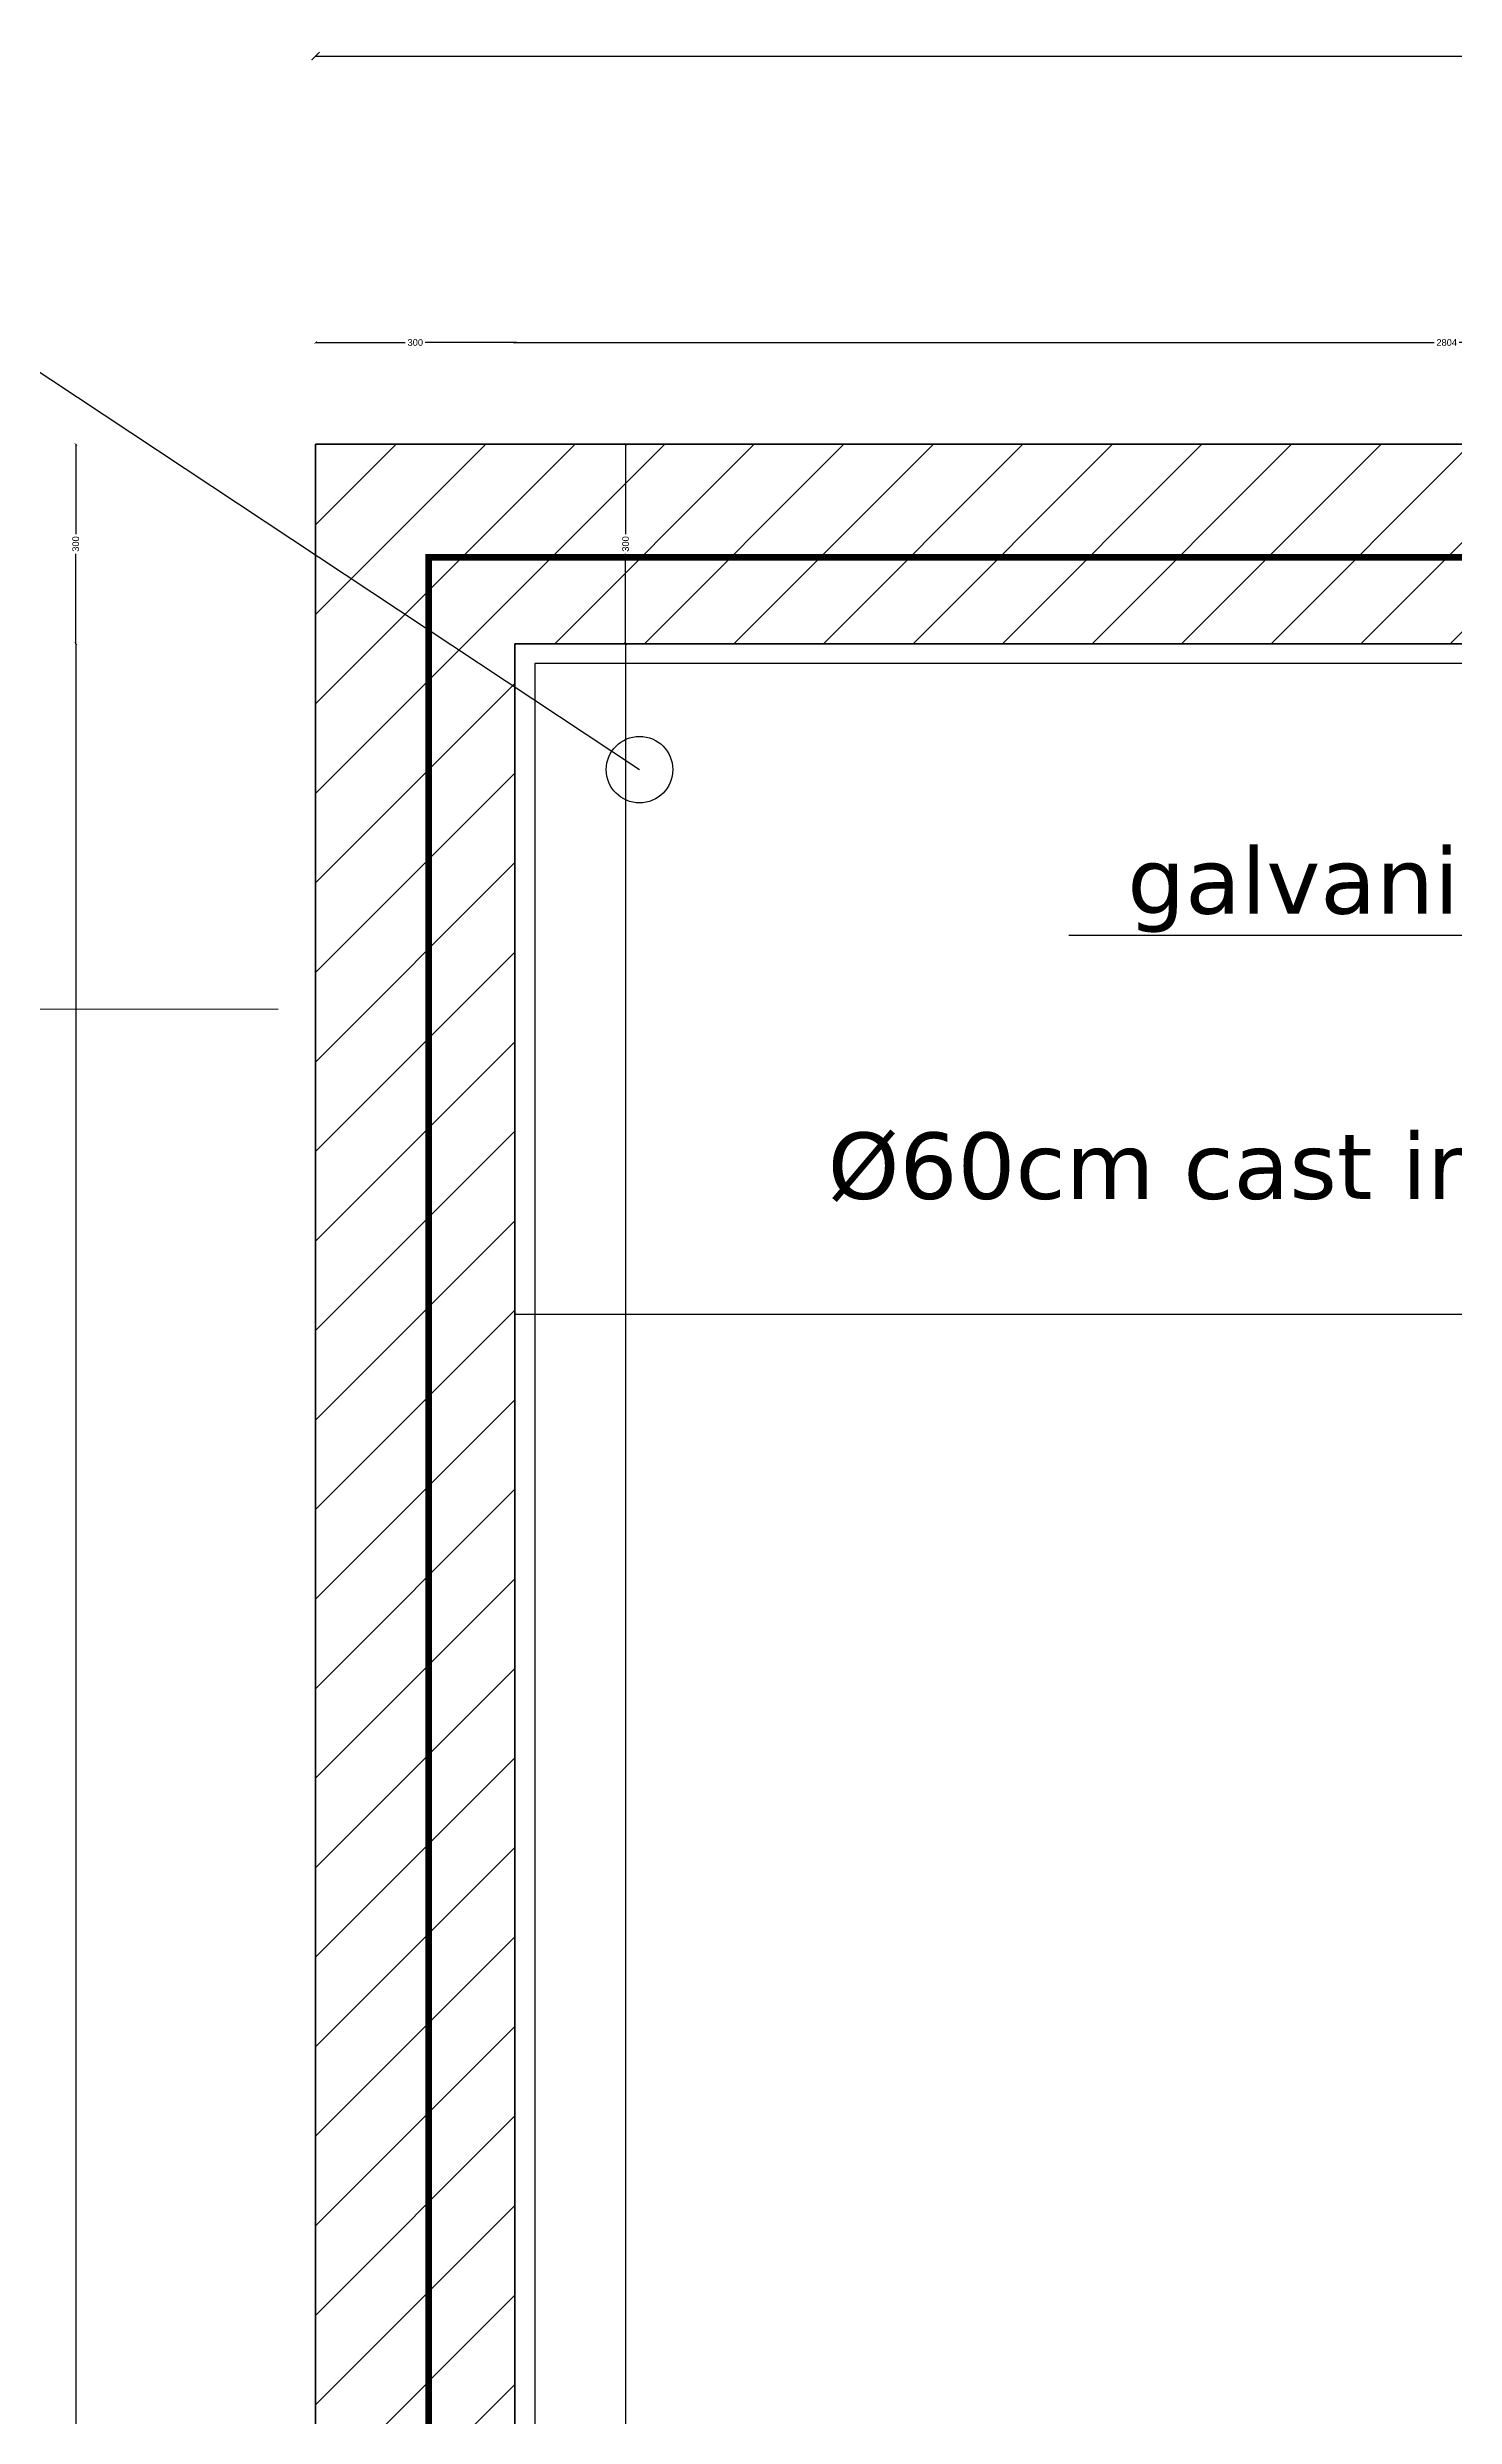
# Model space of a CAD drawing. Header units: millimetres. Extents: x 2969 to 3572, y -1471 to -565.
# Drawn here: x 2988.76 to 3009.93, y -1374.66 to -1339.02 of the extents above; entities that cross this region are included whole.
import ezdxf
from ezdxf.enums import TextEntityAlignment as Align

# ---------------------------------------------------------------- set-up
doc = ezdxf.new("R2010")
doc.units = ezdxf.units.MM
doc.linetypes.add('Center', pattern=[200, 50, -25, 100, -25])
doc.linetypes.add('DASHED', pattern=[0.75, 0.5, -0.25])
doc.layers.add('A-DETL-MLIN', color=7, linetype='Continuous', lineweight=35)
doc.layers.add('WALL', color=7, linetype='Continuous', lineweight=35)
for name, color, linetype in [('DIM', 4, 'Continuous'), ('ELE', 5, 'Continuous'), ('HATCH', 8, 'Continuous'), ('SW', 8, 'Continuous'), ('TXT', 7, 'Continuous')]:
    doc.layers.add(name, color=color, linetype=linetype)
doc.styles.add('style1-bil', font='arial.ttf')
doc.styles.add('VERDANA', font='verdana.ttf')
doc.dimstyles.new('PLAN DIN', dxfattribs={"dimtxt": 0.1, "dimasz": 0.04, "dimexe": 0.18, "dimexo": 0.0625, "dimgap": 0.04, "dimtad": 0, "dimdec": 0, "dimlfac": 100, "dimzin": 0, "dimdsep": 46, "dimtxsty": 'style1-bil', "dimblk": 'ARCHTICK', "dimcen": 0.09, "dimse1": 1, "dimse2": 1, "dimclrd": 160, "dimclrt": 7, "dimadec": 0, "dimazin": 0, "dimtfac": 1, "dimtdec": 0, "dimtofl": 0, "dimtmove": 2, "dimatfit": 3, "dimfxl": 0.18, "dimtolj": 1, "dimtzin": 0, "dimlwd": 25, "dimarcsym": 0})
doc.dimstyles.new('standard-01', dxfattribs={"dimtxt": 0.2, "dimasz": 0.12, "dimexe": 0.18, "dimexo": 0.0625, "dimgap": 0.04, "dimtad": 0, "dimzin": 0, "dimdsep": 46, "dimtxsty": 'style1-bil', "dimblk": 'ARCHTICK', "dimcen": 0.09, "dimse1": 1, "dimse2": 1, "dimclrd": 160, "dimclrt": 7, "dimadec": 0, "dimazin": 0, "dimtfac": 1, "dimtofl": 0, "dimtmove": 2, "dimatfit": 3, "dimfxl": 1, "dimtolj": 1, "dimtzin": 0, "dimlwd": 25, "dimarcsym": 2})

# ---------------------------------------------------------------- blocks, each defined once
blk = doc.blocks.new('_ARCHTICK')
at = {"color": 0, "linetype": 'ByBlock', "const_width": 0.15}
blk.add_lwpolyline([(-0.5, -0.5), (0.5, 0.5)], dxfattribs=at)
blk = doc.blocks.new('*D8')
at = {"layer": 'Defpoints', "color": 0, "transparency": 16777216}
for p in [(2992.791, -1339.146), (2992.791, -1339.146), (3038.791, -1339.146)]:
    blk.add_point(p, dxfattribs=at)
at = {"layer": 'DIM', "color": 160, "lineweight": 25, "transparency": 16777216}
for p, q in [((2992.791, -1339.146), (3015.449, -1339.146)), ((3038.791, -1339.146), (3016.134, -1339.146))]:
    blk.add_line(p, q, dxfattribs=at)
at = {"layer": 'DIM', "color": 160, "lineweight": 25, "transparency": 16777216, "xscale": 0.12, "yscale": 0.12, "zscale": 0.12, "rotation": 180}
blk.add_blockref('_ARCHTICK', (2992.791, -1339.146), dxfattribs=at)
at = {"layer": 'DIM', "color": 160, "lineweight": 25, "transparency": 16777216, "xscale": 0.12, "yscale": 0.12, "zscale": 0.12}
blk.add_blockref('_ARCHTICK', (3038.791, -1339.146), dxfattribs=at)
at = {"layer": 'DIM', "color": 7, "transparency": 16777216, "insert": (3015.791, -1339.146), "char_height": 0.2, "attachment_point": 5, "style": 'style1-bil'}
blk.add_mtext('\\A1;4600', dxfattribs=at)
blk = doc.blocks.new('*D86')
at = {"layer": 'A-DETL-MLIN', "color": 160, "lineweight": 25, "transparency": 16777216}
for p, q in [((2995.791, -1343.456), (3009.619, -1343.456)), ((3023.826, -1343.456), (3009.999, -1343.456))]:
    blk.add_line(p, q, dxfattribs=at)
at = {"layer": 'Defpoints', "color": 0, "transparency": 16777216}
for p in [(2995.791, -1343.456), (3023.826, -1344.987), (2995.791, -1347.987)]:
    blk.add_point(p, dxfattribs=at)
at = {"layer": 'A-DETL-MLIN', "color": 160, "lineweight": 25, "transparency": 16777216, "xscale": 0.04, "yscale": 0.04, "zscale": 0.04, "rotation": 180}
blk.add_blockref('_ARCHTICK', (2995.791, -1343.456), dxfattribs=at)
at = {"layer": 'A-DETL-MLIN', "color": 160, "lineweight": 25, "transparency": 16777216, "xscale": 0.04, "yscale": 0.04, "zscale": 0.04}
blk.add_blockref('_ARCHTICK', (3023.826, -1343.456), dxfattribs=at)
at = {"layer": 'A-DETL-MLIN', "color": 7, "transparency": 16777216, "insert": (3009.809, -1343.456), "char_height": 0.1, "attachment_point": 5, "style": 'style1-bil'}
blk.add_mtext('\\A1;2804', dxfattribs=at)
blk = doc.blocks.new('*D87')
at = {"layer": 'A-DETL-MLIN', "color": 160, "lineweight": 25, "transparency": 16777216}
for p, q in [((2992.791, -1343.456), (2994.141, -1343.456)), ((2995.791, -1343.456), (2994.442, -1343.456))]:
    blk.add_line(p, q, dxfattribs=at)
at = {"layer": 'Defpoints', "color": 0, "transparency": 16777216}
for p in [(2992.791, -1343.456), (2992.791, -1344.987), (2995.791, -1347.987)]:
    blk.add_point(p, dxfattribs=at)
at = {"layer": 'A-DETL-MLIN', "color": 160, "lineweight": 25, "transparency": 16777216, "xscale": 0.04, "yscale": 0.04, "zscale": 0.04, "rotation": 180}
blk.add_blockref('_ARCHTICK', (2992.791, -1343.456), dxfattribs=at)
at = {"layer": 'A-DETL-MLIN', "color": 160, "lineweight": 25, "transparency": 16777216, "xscale": 0.04, "yscale": 0.04, "zscale": 0.04}
blk.add_blockref('_ARCHTICK', (2995.791, -1343.456), dxfattribs=at)
at = {"layer": 'A-DETL-MLIN', "color": 7, "transparency": 16777216, "insert": (2994.291, -1343.456), "char_height": 0.1, "attachment_point": 5, "style": 'style1-bil'}
blk.add_mtext('\\A1;300', dxfattribs=at)
blk = doc.blocks.new('*D88')
at = {"layer": 'A-DETL-MLIN', "color": 160, "lineweight": 25, "transparency": 16777216}
for p, q in [((2989.182, -1344.987), (2989.182, -1346.337)), ((2989.182, -1347.987), (2989.182, -1346.637))]:
    blk.add_line(p, q, dxfattribs=at)
at = {"layer": 'Defpoints', "color": 0, "transparency": 16777216}
for p in [(3000.772, -1344.987), (2989.182, -1347.987), (3000.772, -1347.987)]:
    blk.add_point(p, dxfattribs=at)
at = {"layer": 'A-DETL-MLIN', "color": 160, "lineweight": 25, "transparency": 16777216, "xscale": 0.04, "yscale": 0.04, "zscale": 0.04}
for p, rotation in [((2989.182, -1344.987), 90), ((2989.182, -1347.987), 270)]:
    blk.add_blockref('_ARCHTICK', p, dxfattribs=dict(at, rotation=rotation))
at = {"layer": 'A-DETL-MLIN', "color": 7, "transparency": 16777216, "insert": (2989.182, -1346.487), "char_height": 0.1, "attachment_point": 5, "rotation": 90, "style": 'style1-bil'}
blk.add_mtext('\\A1;300', dxfattribs=at)
blk = doc.blocks.new('*D89')
at = {"layer": 'A-DETL-MLIN', "color": 160, "lineweight": 25, "transparency": 16777216}
for p, q in [((2989.182, -1347.987), (2989.182, -1374.794)), ((2989.182, -1401.98), (2989.182, -1375.173))]:
    blk.add_line(p, q, dxfattribs=at)
at = {"layer": 'Defpoints', "color": 0, "transparency": 16777216}
for p in [(3000.772, -1347.987), (2989.182, -1401.98), (2995.791, -1401.98)]:
    blk.add_point(p, dxfattribs=at)
at = {"layer": 'A-DETL-MLIN', "color": 160, "lineweight": 25, "transparency": 16777216, "xscale": 0.04, "yscale": 0.04, "zscale": 0.04}
for p, rotation in [((2989.182, -1347.987), 90), ((2989.182, -1401.98), 270)]:
    blk.add_blockref('_ARCHTICK', p, dxfattribs=dict(at, rotation=rotation))
at = {"layer": 'A-DETL-MLIN', "color": 7, "transparency": 16777216, "insert": (2989.182, -1374.983), "char_height": 0.1, "attachment_point": 5, "rotation": 90, "style": 'style1-bil'}
blk.add_mtext('\\A1;5399', dxfattribs=at)
blk = doc.blocks.new('*D94')
at = {"layer": 'A-DETL-MLIN', "color": 160, "lineweight": 25, "transparency": 16777216}
for p, q in [((2997.455, -1344.987), (2997.455, -1346.337)), ((2997.455, -1347.987), (2997.455, -1346.637))]:
    blk.add_line(p, q, dxfattribs=at)
at = {"layer": 'Defpoints', "color": 0, "transparency": 16777216}
for p in [(3000.169, -1344.987), (2997.455, -1347.987), (3000.169, -1347.987)]:
    blk.add_point(p, dxfattribs=at)
at = {"layer": 'A-DETL-MLIN', "color": 160, "lineweight": 25, "transparency": 16777216, "xscale": 0.04, "yscale": 0.04, "zscale": 0.04}
for p, rotation in [((2997.455, -1344.987), 90), ((2997.455, -1347.987), 270)]:
    blk.add_blockref('_ARCHTICK', p, dxfattribs=dict(at, rotation=rotation))
at = {"layer": 'A-DETL-MLIN', "color": 7, "transparency": 16777216, "insert": (2997.455, -1346.487), "char_height": 0.1, "attachment_point": 5, "rotation": 90, "style": 'style1-bil'}
blk.add_mtext('\\A1;300', dxfattribs=at)
blk = doc.blocks.new('*D95')
at = {"layer": 'A-DETL-MLIN', "color": 160, "lineweight": 25, "transparency": 16777216}
for p, q in [((2997.455, -1347.987), (2997.455, -1374.781)), ((2997.455, -1401.953), (2997.455, -1375.159))]:
    blk.add_line(p, q, dxfattribs=at)
at = {"layer": 'Defpoints', "color": 0, "transparency": 16777216}
for p in [(3000.169, -1347.987), (2997.455, -1401.953), (3006.443, -1401.953)]:
    blk.add_point(p, dxfattribs=at)
at = {"layer": 'A-DETL-MLIN', "color": 160, "lineweight": 25, "transparency": 16777216, "xscale": 0.04, "yscale": 0.04, "zscale": 0.04}
for p, rotation in [((2997.455, -1347.987), 90), ((2997.455, -1401.953), 270)]:
    blk.add_blockref('_ARCHTICK', p, dxfattribs=dict(at, rotation=rotation))
at = {"layer": 'A-DETL-MLIN', "color": 7, "transparency": 16777216, "insert": (2997.455, -1374.97), "char_height": 0.1, "attachment_point": 5, "rotation": 90, "style": 'style1-bil'}
blk.add_mtext('\\A1;5397', dxfattribs=at)
blk = doc.blocks.new('*D98')
at = {"layer": 'A-DETL-MLIN', "color": 160, "lineweight": 25, "transparency": 16777216}
for p, q in [((2995.791, -1358.074), (3015.666, -1358.074)), ((3035.924, -1358.074), (3016.049, -1358.074))]:
    blk.add_line(p, q, dxfattribs=at)
at = {"layer": 'Defpoints', "color": 0, "transparency": 16777216}
for p in [(2995.791, -1347.987), (3035.924, -1347.987), (3035.924, -1358.074)]:
    blk.add_point(p, dxfattribs=at)
at = {"layer": 'A-DETL-MLIN', "color": 160, "lineweight": 25, "transparency": 16777216, "xscale": 0.04, "yscale": 0.04, "zscale": 0.04, "rotation": 180}
blk.add_blockref('_ARCHTICK', (2995.791, -1358.074), dxfattribs=at)
at = {"layer": 'A-DETL-MLIN', "color": 160, "lineweight": 25, "transparency": 16777216, "xscale": 0.04, "yscale": 0.04, "zscale": 0.04}
blk.add_blockref('_ARCHTICK', (3035.924, -1358.074), dxfattribs=at)
at = {"layer": 'A-DETL-MLIN', "color": 7, "transparency": 16777216, "insert": (3015.858, -1358.074), "char_height": 0.1, "attachment_point": 5, "style": 'style1-bil'}
blk.add_mtext('\\A1;4013', dxfattribs=at)

msp = doc.modelspace()

# ---------------------------------------------------------------- hatches: boundary and pattern name
at = {"layer": 'HATCH'}
h = msp.add_hatch(dxfattribs=at)
h.set_pattern_fill('ANSI31', color=256, scale=0.3, style=0)
h.set_pattern_definition([(45, (-346.3282, -1878.0905), (-0.6735192, 0.6735192), [])])
h.paths.add_polyline_path([(2992.791, -1344.987), (2992.791, -1404.987), (3041.499, -1404.865), (3038.791, -1344.987)])
h.paths.add_polyline_path([(2995.791, -1347.987), (2995.791, -1401.98), (3038.36, -1401.873), (3035.924, -1347.987)], flags=16)

# ---------------------------------------------------------------- linework, layer by layer
at = {"layer": 'DIM', "linetype": 'DASHED', "const_width": 0.1}
msp.add_lwpolyline([(2994.49, -1346.686), (2994.49, -1403.284), (3039.722, -1403.17), (3037.167, -1346.686)], close=True, dxfattribs=at)
at = {"layer": 'ELE', "color": 1, "linetype": 'Center'}
msp.add_line((2992.226, -1353.49), (2969.197, -1353.467), dxfattribs=at)
at = {"layer": 'HATCH'}
msp.add_line((2985.241, -1341.653), (2997.665, -1349.882), dxfattribs=at)
msp.add_lwpolyline([(2996.091, -1348.287), (2996.091, -1401.679), (3038.047, -1401.573), (3035.637, -1348.287)], close=True, dxfattribs=at)
at = {"layer": 'SW'}
msp.add_line((3004.123, -1352.374), (3018.982, -1352.374), dxfattribs=at)
msp.add_circle((2997.665, -1349.882), 0.5, dxfattribs=at)
at = {"layer": 'WALL'}
for points in [[(2992.791, -1344.987), (2992.791, -1404.987), (3041.499, -1404.865), (3038.791, -1344.987)], [(2995.791, -1347.987), (2995.791, -1401.98), (3038.36, -1401.873), (3035.924, -1347.987)]]:
    msp.add_lwpolyline(points, close=True, dxfattribs=at)

# ---------------------------------------------------------------- texts
at = {"layer": 'TXT', "style": 'VERDANA'}
for s, p in [('galvanized steel steps', (3005.003, -1351.549)), ('%%c60cm cast iron manhole cover', (3000.496, -1355.841))]:
    msp.add_text(s, height=1, dxfattribs=at).set_placement(p, align=Align.MIDDLE_LEFT)

# ---------------------------------------------------------------- dimensions: what is measured, and where the dimension line sits
at = {"layer": 'A-DETL-MLIN'}
for base, p1, p2, picture, middle in [((2992.791, -1343.456), (2995.791, -1347.987), (2992.791, -1344.987), '*D87', (2994.291, -1343.456)), ((2995.79126, -1343.45604), (3023.82628, -1344.98721), (2995.79126, -1347.98721), '*D86', (3009.80877, -1343.45604)), ((3035.924, -1358.074), (2995.791, -1347.987), (3035.924, -1347.987), '*D98', (3015.858, -1358.074))]:
    dim = msp.add_linear_dim(base=base, p1=p1, p2=p2, dimstyle='PLAN DIN', dxfattribs=at)
    dim.commit()
    dim.dimension.update_dxf_attribs({"geometry": picture, "text_midpoint": middle})
for base, p1, p2, picture, middle in [((2989.182, -1347.987), (3000.772, -1344.987), (3000.772, -1347.987), '*D88', (2989.182, -1346.487)), ((2997.455, -1347.987), (3000.169, -1344.987), (3000.169, -1347.987), '*D94', (2997.455, -1346.487)), ((2989.182, -1401.98), (3000.772, -1347.987), (2995.791, -1401.98), '*D89', (2989.182, -1374.983)), ((2997.455, -1401.953), (3000.169, -1347.987), (3006.443, -1401.953), '*D95', (2997.455, -1374.97))]:
    dim = msp.add_linear_dim(base=base, p1=p1, p2=p2, angle=90, dimstyle='PLAN DIN', dxfattribs=at)
    dim.commit()
    dim.dimension.update_dxf_attribs({"geometry": picture, "text_midpoint": middle})
at = {"layer": 'DIM'}
dim = msp.add_linear_dim(base=(2992.791, -1339.146), p1=(3038.791, -1339.146), p2=(2992.791, -1339.146), angle=180, dimstyle='standard-01', override={"dimdec": 0, "dimlfac": 100}, dxfattribs=at)
dim.commit()
dim.dimension.update_dxf_attribs({"geometry": '*D8', "text_midpoint": (3015.791, -1339.146), "dimtype": 129})

doc.saveas('drawing.dxf')
